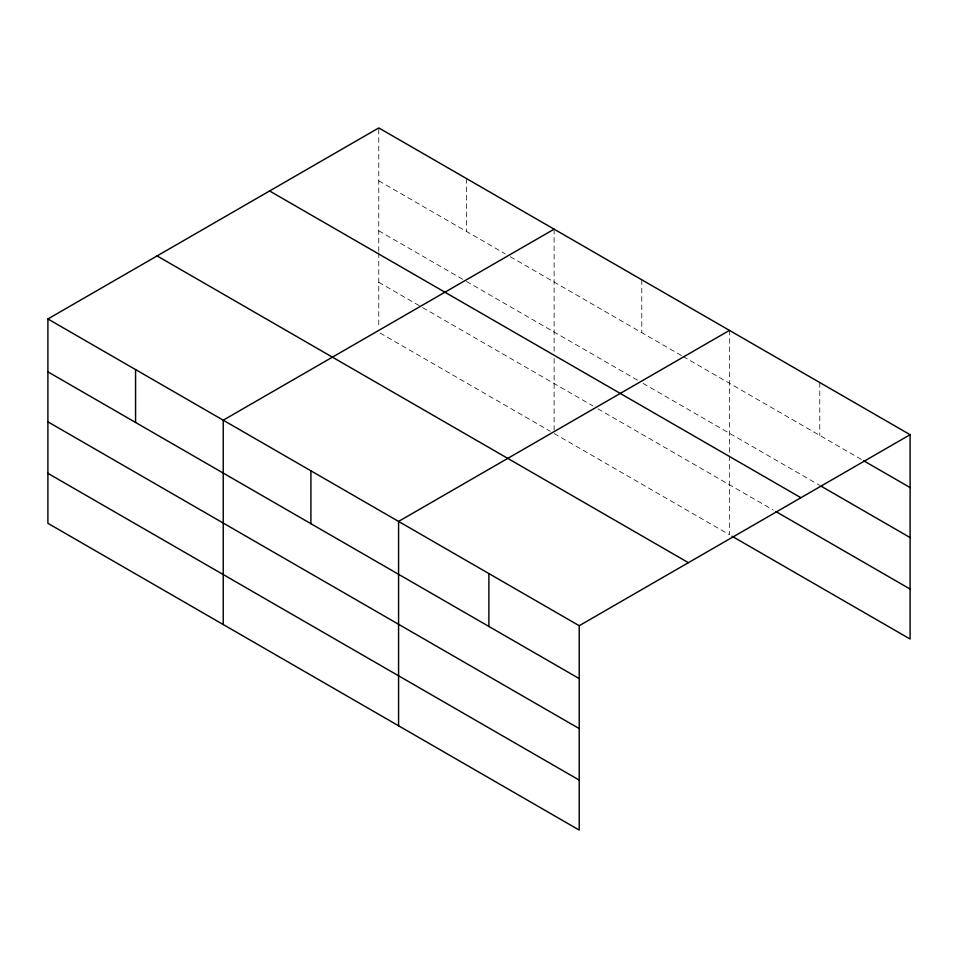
<?xml version="1.0" encoding="UTF-8"?>
<svg xmlns="http://www.w3.org/2000/svg" width="958" height="958" viewBox="0 0 958 958"><rect width="100%" height="100%" fill="white"/><g stroke="black" fill="none" stroke-linecap="round" stroke-linejoin="round"><path stroke-width="0.72" stroke-dasharray="4.79 3.59" d="M378.781 251.391L378.781 127.929M378.781 180.811L505.129 253.762M510.279 256.732L681.749 355.729M683.042 356.472L862.356 460.008M378.781 230.794L463.864 279.928M466.45 281.413L640.495 381.895M643.069 383.38L819.773 485.407M378.781 282.299L421.328 306.859M422.61 307.602L592.798 405.857M597.948 408.838L773.322 510.087M380.075 333.025L550.251 431.28M554.119 433.507L729.457 534.744L729.457 330.39M819.773 382.541L819.773 435.423M641.788 279.772L641.788 332.654M554.119 229.166L554.119 352.628M554.119 358.508L554.119 430.573M466.45 178.547L466.45 231.429M378.781 252.864L378.781 327.875"/><path stroke-width="1.44" d="M47.9 318.966L579.219 625.718L579.219 830.071L47.9 523.308L47.9 318.966L378.781 127.929L910.1 434.692L910.1 639.034L732.032 536.229M554.119 229.166L223.238 420.191L223.238 624.544M729.457 330.39L398.576 521.427L398.576 725.769M579.219 625.718L910.1 434.692M863.649 460.75L910.1 487.562M821.066 486.149L910.1 537.558M269.593 190.977L800.912 497.729M775.908 511.572L910.1 589.05M157.088 255.918L688.407 562.681M47.9 371.848L579.219 678.599M47.9 421.831L579.219 728.583M47.9 473.324L579.219 780.087M488.891 573.567L488.891 626.448M310.907 470.809L310.907 523.691M135.569 369.572L135.569 422.454"/></g></svg>
